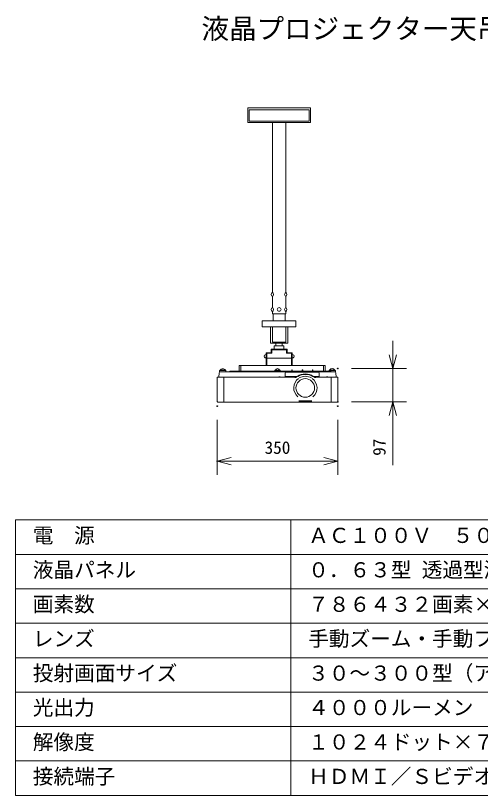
# Model space of a CAD drawing. Units: millimetres, scale not verified. Extents: x -63 to 62, y -57 to 57.
# Drawn here: x -62.5 to 5, y -56.5 to 56.7 of the extents above; entities that cross this region are included whole.
import ezdxf
from ezdxf.enums import TextEntityAlignment as Align

# ---------------------------------------------------------------- set-up
doc = ezdxf.new("R2010")
doc.units = ezdxf.units.MM
doc.header["$LTSCALE"] = 0.125
doc.header["$PDMODE"] = 32
doc.header["$PDSIZE"] = 0.0625
for name, color, linetype, lineweight in [('0-0_0', 7, 'Continuous', 18), ('0-1_WAKU', 1, 'Continuous', 18), ('0-3_GAIKEI', 1, 'Continuous', 18), ('0-6_SUNPO', 7, 'Continuous', 9), ('0-7_S1', 1, 'Continuous', 18)]:
    doc.layers.add(name, color=color, linetype=linetype, lineweight=lineweight)
doc.layers.add('0-2_MOJI1', color=7, linetype='Continuous')
doc.layers.add('0-5_DEFPOINTS', color=7, linetype='Continuous')
doc.styles.add('ＭＳ ゴシック', font='')
doc.styles.get('ＭＳ ゴシック').set_extended_font_data('MS Gothic')

# ---------------------------------------------------------------- blocks, each defined once
blk = doc.blocks.new('_OPEN30')
at = {"layer": '0-0_0', "lineweight": 9}
blk.add_line((0, 0), (-1, 0), dxfattribs=at)
blk.add_lwpolyline([(-1, 0.26795), (0, 0), (-1, -0.26795)], dxfattribs=at)
blk = doc.blocks.new('D6')
at = {"layer": '0-5_DEFPOINTS'}
for p in [(-36.9082, 5.5712), (-19.4082, 5.5712), (-36.9082, -2.4288)]:
    blk.add_point(p, dxfattribs=at)
at = {"layer": '0-6_SUNPO'}
for p, q in [((-36.9082, 3.5712), (-36.9082, -4.4288)), ((-19.4082, 3.5712), (-19.4082, -4.4288)), ((-21.4082, -2.4288), (-34.9082, -2.4288))]:
    blk.add_line(p, q, dxfattribs=at)
at = {"layer": '0-6_SUNPO', "xscale": 2, "yscale": 2, "rotation": 180}
blk.add_blockref('_OPEN30', (-36.9082, -2.4288), dxfattribs=at)
at = {"layer": '0-6_SUNPO', "xscale": 2, "yscale": 2}
blk.add_blockref('_OPEN30', (-19.4082, -2.4288), dxfattribs=at)
at = {"layer": '0-6_SUNPO', "style": 'ＭＳ ゴシック'}
blk.add_text('350', height=1.833, dxfattribs=at).set_placement((-30.0332, -1.9288), align=Align.BOTTOM_LEFT)
blk = doc.blocks.new('D5')
at = {"layer": '0-5_DEFPOINTS'}
for p in [(-19.4086, 11.0236), (-19.4086, 6.1736), (-11.4086, 6.1736)]:
    blk.add_point(p, dxfattribs=at)
at = {"layer": '0-6_SUNPO'}
for p, q in [((-11.4086, 13.0236), (-11.4086, 15.0236)), ((-17.4086, 11.0236), (-9.4086, 11.0236)), ((-11.4086, 11.0236), (-11.4086, 6.1736)), ((-17.4086, 6.1736), (-9.4086, 6.1736)), ((-11.4086, 4.1736), (-11.4086, -2.993))]:
    blk.add_line(p, q, dxfattribs=at)
at = {"layer": '0-6_SUNPO', "xscale": 2, "yscale": 2}
for p, rotation in [((-11.4086, 11.0236), 270), ((-11.4086, 6.1736), 90)]:
    blk.add_blockref('_OPEN30', p, dxfattribs=dict(at, rotation=rotation))
at = {"layer": '0-6_SUNPO', "style": 'ＭＳ ゴシック'}
blk.add_text('97', height=1.833, rotation=90, dxfattribs=at).set_placement((-11.9086, -1.6597), align=Align.BOTTOM_LEFT)

msp = doc.modelspace()

# ---------------------------------------------------------------- linework, layer by layer
at = {"layer": '0-1_WAKU', "color": 4}
for p, q in [((-62.535, -16.5046), (62.465, -16.5046)), ((-62.535, -16.5046), (-62.535, -56.5046)), ((-22.535, -16.5046), (-22.535, -56.5046)), ((62.465, -56.5046), (-62.535, -56.5046))]:
    msp.add_line(p, q, dxfattribs=at)
at = {"layer": '0-1_WAKU'}
for p, q in [((-62.535, -21.5046), (62.465, -21.5046)), ((-62.535, -26.5046), (62.465, -26.5046)), ((-62.535, -31.5046), (62.465, -31.5046)), ((-62.535, -36.5046), (62.465, -36.5046)), ((-62.535, -41.5046), (62.465, -41.5046)), ((-62.535, -46.5046), (62.465, -46.5046)), ((-62.535, -51.5046), (62.465, -51.5046))]:
    msp.add_line(p, q, dxfattribs=at)
at = {"layer": '0-3_GAIKEI'}
for p, q in [((-22.4648, 6.9676), (-26.0329, 6.9676)), ((-32.9082, 5.0363), (-32.9082, 5.1703)), ((-32.9079, 5.0363), (-32.9079, 5.1703)), ((-32.9079, 5.0363), (-32.9067, 5.0306)), ((-32.8932, 5.2087), (-31.9932, 5.2087)), ((-32.8932, 5.1853), (-32.8932, 5.2087)), ((-31.9935, 5.0213), (-32.8929, 5.0213)), ((-32.8828, 5.2289), (-32.8182, 5.2708)), ((-32.8828, 5.2289), (-32.0035, 5.2289)), ((-32.8182, 5.2708), (-32.0682, 5.2708)), ((-32.7182, 5.0213), (-32.7182, 4.9963)), ((-32.6854, 5.0225), (-32.6824, 5.0213)), ((-32.201, 5.0225), (-32.204, 5.0213)), ((-32.1682, 5.0213), (-32.1682, 4.9963)), ((-32.0035, 5.2289), (-32.0682, 5.2708)), ((-31.9932, 5.1853), (-31.9932, 5.2087)), ((-31.9785, 5.1703), (-31.9785, 5.0363)), ((-25.4182, 5.0113), (-24.8432, 5.0113)), ((-25.4182, 4.9963), (-25.4182, 5.0113)), ((-25.4032, 4.9963), (-25.4032, 5.0113)), ((-24.9032, 4.9963), (-24.9032, 5.0113)), ((-24.8724, 5.0113), (-24.8613, 5.2226)), ((-24.125, 5.2226), (-24.8613, 5.2226)), ((-24.8432, 4.9963), (-24.8432, 5.0113)), ((-24.15, 5.2463), (-24.8364, 5.2463)), ((-24.4982, 5.4713), (-24.4882, 5.4713)), ((-24.1132, 4.9963), (-24.125, 5.2226)), ((-23.6546, 5.0345), (-23.6584, 4.981)), ((-23.6048, 5.081), (-17.5799, 5.081)), ((-23.4003, 5.0328), (-23.3999, 4.981)), ((-23.3943, 4.341), (-23.3987, 4.8508)), ((-18.4584, 4.981), (-23.3584, 4.981)), ((-23.3583, 5.0328), (-18.4578, 5.0328)), ((-23.3583, 5.0328), (-18.4578, 5.0328)), ((-23.3583, 5.0328), (-23.3583, 4.981)), ((-23.3583, 4.358), (-23.3583, 4.8508)), ((-22.4193, 5.081), (-22.4154, 5.306)), ((-22.4176, 5.181), (-22.3492, 5.181)), ((-22.4154, 5.306), (-22.3514, 5.306)), ((-22.3475, 5.081), (-22.3514, 5.306)), ((-20.9043, 5.081), (-20.9004, 5.306)), ((-20.9004, 5.306), (-20.8364, 5.306)), ((-20.8325, 5.081), (-20.8364, 5.306)), ((-19.4293, 5.081), (-19.4254, 5.306)), ((-19.4276, 5.181), (-19.3592, 5.181)), ((-19.4254, 5.306), (-19.3614, 5.306)), ((-19.3575, 5.081), (-19.3614, 5.306)), ((-18.4578, 4.981), (-18.4578, 5.0328)), ((-18.4578, 4.8508), (-18.4578, 4.358)), ((-18.4218, 4.341), (-18.4173, 4.8508)), ((-18.4162, 4.981), (-18.4157, 5.0328)), ((-18.4157, 5.0328), (-18.3058, 5.0328)), ((-18.3058, 5.0328), (-18.3022, 4.981)), ((-18.1621, 5.0345), (-18.1584, 4.981)), ((-18.1621, 5.0328), (-17.5816, 5.0328)), ((-18.1621, 5.0328), (-17.5816, 5.0328)), ((-17.4217, 5.0963), (-17.0082, 5.0963)), ((-17.42, 5.0481), (-17.0082, 5.0481)), ((-17.0082, 5.0363), (-17.0082, 5.1703)), ((-17.0079, 5.0363), (-17.0079, 5.1703)), ((-17.0079, 5.0363), (-17.0067, 5.0306)), ((-16.9932, 5.1853), (-16.9932, 5.2087)), ((-16.0932, 5.2087), (-16.9932, 5.2087)), ((-16.0935, 5.0213), (-16.9929, 5.0213)), ((-16.9828, 5.2289), (-16.9182, 5.2708)), ((-16.9182, 5.2708), (-16.1682, 5.2708)), ((-16.8932, 4.9963), (-16.8932, 5.0213)), ((-16.8182, 5.0213), (-16.8182, 4.9963)), ((-16.301, 5.0225), (-16.304, 5.0213)), ((-16.2682, 5.0213), (-16.2682, 4.9963)), ((-16.1035, 5.2289), (-16.1682, 5.2708)), ((-16.1357, 4.9926), (-16.1357, 4.9926)), ((-16.1319, 5.0213), (-16.1319, 4.9938)), ((-16.0932, 5.1853), (-16.0932, 5.2087)), ((-16.0785, 5.1703), (-16.0785, 5.0363)), ((-16.0782, 5.0363), (-16.0782, 5.1703)), ((-16.0155, 4.8565), (-16.0161, 4.8565)), ((-33.2582, 3.9313), (-33.2432, 3.9313)), ((-33.2582, 3.7375), (-33.2582, 3.9313)), ((-33.2582, 3.7375), (-33.2582, 3.9313)), ((-33.2582, 3.9313), (-33.2432, 3.9313)), ((-33.2582, 3.9313), (-33.2432, 3.9313)), ((-33.2582, 3.7375), (-33.2582, 3.9313)), ((-33.2582, 3.9163), (-33.2432, 3.9163)), ((-33.2582, 3.9163), (-33.2432, 3.9163)), ((-33.2582, 3.9163), (-33.2432, 3.9163)), ((-33.2582, 3.8313), (-33.2432, 3.8313)), ((-33.2582, 3.8057), (-33.2432, 3.8057)), ((-33.2582, 3.7419), (-33.2432, 3.7419)), ((-33.2582, 3.7375), (-33.2432, 3.7375)), ((-21.77, 4.246), (-33.1698, 4.2463)), ((-21.7548, 4.2463), (-33.1682, 4.2463)), ((-21.7548, 4.2463), (-33.1682, 4.2463)), ((-32.2952, 0.6946), (-32.2952, 4.1731)), ((-24.3182, 4.2613), (-24.1244, 4.2613)), ((-24.3182, 4.2613), (-24.3182, 4.2463)), ((-24.3032, 4.2613), (-24.3032, 4.2463)), ((-24.2182, 4.2613), (-24.2182, 4.2463)), ((-24.1926, 4.2613), (-24.1926, 4.2463)), ((-24.1288, 4.2613), (-24.1288, 4.2463)), ((-24.1244, 4.2613), (-24.1244, 4.2463)), ((-21.6187, 4.341), (-23.3943, 4.341)), ((-18.4218, 4.341), (-19.298, 4.341)), ((-18.4218, 4.341), (-19.298, 4.341)), ((-19.1468, 4.246), (-15.8334, 4.246)), ((-19.1316, 4.2463), (-15.8182, 4.2463)), ((-15.8182, 4.2463), (-19.1316, 4.2463)), ((-17.3932, 4.2613), (-17.3932, 4.2463)), ((-17.3932, 4.2613), (-17.1994, 4.2613)), ((-17.3782, 4.2613), (-17.3782, 4.2463)), ((-17.2932, 4.2613), (-17.2932, 4.2463)), ((-17.2676, 4.2613), (-17.2676, 4.2463)), ((-17.2038, 4.2613), (-17.2038, 4.2463)), ((-17.1994, 4.2613), (-17.1994, 4.2463)), ((-16.6912, 4.1731), (-16.6912, 0.6946)), ((-33.2682, 1.0109), (-33.2432, 1.0109)), ((-33.2682, 0.8533), (-33.2682, 1.0109)), ((-33.2682, 0.9959), (-33.2432, 0.9959)), ((-33.2682, 0.9646), (-33.2432, 0.9646)), ((-33.2682, 0.9496), (-33.2432, 0.9496)), ((-33.2682, 0.9146), (-33.2432, 0.9146)), ((-33.2682, 0.8996), (-33.2432, 0.8996)), ((-21.382, 0.7661), (-19.5044, 0.7661)), ((-21.3802, 0.7951), (-19.5049, 0.7952))]:
    msp.add_line(p, q, dxfattribs=at)
at = {"layer": '0-3_GAIKEI', "color": 7}
for p, q in [((-33.0182, 4.2463), (-32.9775, 4.8563)), ((-23.3847, 4.9963), (-32.8279, 4.9963)), ((-16.7363, 4.9963), (-31.4251, 4.9963)), ((-18.4584, 4.981), (-23.3584, 4.981)), ((-16.1585, 4.9963), (-18.4017, 4.9963)), ((-16.0089, 4.8563), (-15.9682, 4.2463)), ((-33.2432, 0.6963), (-33.2432, 4.1713)), ((-15.7432, 4.1713), (-15.7432, 0.6963)), ((-15.7432, 4.1713), (-15.7432, 0.6963)), ((-15.7282, 3.9313), (-15.7432, 3.9313)), ((-15.7282, 3.9313), (-15.7432, 3.9313)), ((-15.7282, 3.9313), (-15.7432, 3.9313)), ((-15.7282, 3.9163), (-15.7432, 3.9163)), ((-15.7282, 3.9163), (-15.7432, 3.9163)), ((-15.7282, 3.9163), (-15.7432, 3.9163)), ((-15.7282, 3.8313), (-15.7432, 3.8313)), ((-15.7282, 3.8313), (-15.7432, 3.8313)), ((-15.7282, 3.8313), (-15.7432, 3.8313)), ((-15.7282, 3.8057), (-15.7432, 3.8057)), ((-15.7282, 3.8057), (-15.7432, 3.8057)), ((-15.7282, 3.8057), (-15.7432, 3.8057)), ((-15.7282, 3.7419), (-15.7432, 3.7419)), ((-15.7282, 3.7375), (-15.7432, 3.7375)), ((-15.7282, 3.9313), (-15.7282, 3.7375)), ((-15.7282, 3.9313), (-15.7282, 3.7375)), ((-15.7282, 3.9313), (-15.7282, 3.7375)), ((-15.7282, 1.1374), (-15.7432, 1.1374)), ((-15.7282, 1.1374), (-15.7282, 0.9798)), ((-15.8182, 0.6213), (-33.1682, 0.6213)), ((-15.7282, 1.1225), (-15.7432, 1.1225)), ((-15.7282, 1.0916), (-15.7432, 1.0916)), ((-15.7282, 1.0767), (-15.7432, 1.0767)), ((-15.7282, 1.0417), (-15.7432, 1.0417)), ((-15.7282, 1.0266), (-15.7432, 1.0266)), ((-15.7432, 1.0262), (-15.7282, 1.0262)), ((-15.7282, 0.9949), (-15.7432, 0.9949)), ((-15.7282, 0.9798), (-15.7432, 0.9798))]:
    msp.add_line(p, q, dxfattribs=at)
at = {"layer": '0-3_GAIKEI'}
for points in [[(-32.9067, 5.0306), (-32.9035, 5.0257), (-32.8986, 5.0225), (-32.8929, 5.0213)], [(-31.9935, 5.1853), (-31.986, 5.1833), (-31.9805, 5.1778), (-31.9785, 5.1703)], [(-31.9785, 5.0363), (-31.9796, 5.0306), (-31.9829, 5.0257), (-31.9878, 5.0225), (-31.9935, 5.0213)], [(-17.0079, 5.1703), (-17.0059, 5.1778), (-17.0004, 5.1833), (-16.9929, 5.1853)], [(-17.0067, 5.0306), (-17.0035, 5.0257), (-16.9986, 5.0225), (-16.9929, 5.0213)], [(-16.0935, 5.1853), (-16.086, 5.1833), (-16.0805, 5.1778), (-16.0785, 5.1703)], [(-16.0785, 5.0363), (-16.0796, 5.0306), (-16.0829, 5.0257), (-16.0878, 5.0225), (-16.0935, 5.0213)]]:
    msp.add_lwpolyline(points, dxfattribs=at)
msp.add_circle((-20.4584, 2.666), 1.35, dxfattribs=at)
at = {"layer": '0-3_GAIKEI', "color": 7}
for centre, radius, start, end in [((-32.8279, 4.8463), 0.15, 90, 176.18592), ((-16.1585, 4.8463), 0.15, 3.81407, 90), ((-33.1682, 4.1713), 0.075, 90.00006, 180), ((-33.1682, 4.1713), 0.075, 90.00006, 180), ((-15.8182, 4.1713), 0.075, 0, 90), ((-15.8182, 4.1713), 0.075, 0, 90), ((-33.1682, 0.6963), 0.075, 180, 270), ((-15.8182, 0.6963), 0.075, 270.00006, 0)]:
    msp.add_arc(centre, radius, start, end, dxfattribs=at)
at = {"layer": '0-3_GAIKEI'}
for centre, radius, start, end in [((-32.8932, 5.1703), 0.015, 90, 180), ((-32.8682, 5.2087), 0.025, 125.8883, 180), ((-32.4432, 4.9971), 0.4643, 36.12593, 143.87407), ((-32.0182, 5.2087), 0.025, 0, 54.1117), ((-24.8364, 5.2213), 0.025, 90, 177), ((-24.4932, 5.1913), 0.28, 91.02303, 168.56429), ((-24.4932, 5.1913), 0.28, 11.43571, 88.97697), ((-24.15, 5.2213), 0.025, 3, 90), ((-23.6048, 5.031), 0.05, 90.00043, 176.00003), ((-20.4584, 2.651), 2.05, 55.52672, 124.47328), ((-20.4432, 2.6663), 1.975, 56.47908, 123.52092), ((-18.212, 5.031), 0.05, 4, 90), ((-16.9932, 5.0363), 0.015, 180, 270), ((-16.9682, 5.2087), 0.025, 125.8883, 180), ((-16.8782, 5.2673), 0.025, 146.24599, 171.70979), ((-16.5432, 5.0434), 0.4279, 33.75401, 146.24599), ((-16.2082, 5.2673), 0.025, 8.29021, 33.75401), ((-16.1182, 5.2087), 0.025, 0, 54.1117), ((-16.0932, 5.1703), 0.015, 0, 90), ((-16.0932, 5.0363), 0.015, 270, 0), ((-16.0903, 4.9511), 0.025, 56.94411, 93.31189), ((-20.4432, 2.6663), 1.69, 125.90962, 229.5391), ((-20.4432, 2.6663), 1.6993, 58.25783, 121.74217), ((-20.4432, 2.6663), 1.69, 310.52881, 54.09038), ((-19.1316, 4.6463), 0.4, 236.47908, 270)]:
    msp.add_arc(centre, radius, start, end, dxfattribs=at)
at = {"layer": '0-7_S1'}
for p, q in [((-28.8054, 41.2108), (-28.8054, 43.3377)), ((-19.6923, 43.3377), (-28.8054, 43.3377)), ((-28.5952, 43.0612), (-28.5952, 41.4209)), ((-28.5952, 43.0612), (-19.9025, 43.0612)), ((-19.9025, 43.0612), (-19.9025, 41.4209)), ((-19.6923, 41.2108), (-19.6923, 43.3377)), ((-28.8054, 41.2108), (-19.6923, 41.2108)), ((-28.5952, 41.4209), (-19.9025, 41.4209)), ((-25.2111, 16.5266), (-25.2111, 41.2218)), ((-23.2866, 16.5275), (-23.2866, 41.2218)), ((-25.2111, 14.3159), (-25.2111, 15.9801)), ((-23.2866, 14.3168), (-23.2866, 15.9793)), ((-25.2111, 13.418), (-25.2111, 13.7694)), ((-23.2866, 13.418), (-23.2866, 13.7686)), ((-25.2111, 13.418), (-23.2866, 13.418)), ((-25.105, 13.418), (-25.105, 12.4362)), ((-23.3927, 13.418), (-23.3927, 12.4362)), ((-26.7037, 12.4362), (-21.8451, 12.4362)), ((-26.7037, 11.5644), (-26.7037, 12.4362)), ((-26.7037, 11.5644), (-21.8451, 11.5644)), ((-25.5164, 9.1727), (-25.5164, 11.5644)), ((-25.2243, 9.3065), (-25.2243, 11.5644)), ((-23.2734, 9.3065), (-23.2734, 11.5644)), ((-22.9813, 9.1727), (-22.9813, 11.5644)), ((-21.8451, 11.5644), (-21.8451, 12.4362)), ((-25.5164, 9.1727), (-22.9813, 9.1727)), ((-25.2243, 9.3065), (-23.2734, 9.3065)), ((-24.7351, 8.7762), (-24.7351, 9.1727)), ((-23.8137, 8.7762), (-23.8137, 9.1727)), ((-25.4265, 8.2775), (-23.0712, 8.2775)), ((-25.4265, 7.7787), (-25.4265, 8.2775)), ((-25.3039, 7.7074), (-25.3039, 8.1909)), ((-25.3039, 8.1909), (-23.1938, 8.1909)), ((-23.1938, 7.7074), (-23.1938, 8.1909)), ((-23.0712, 7.7787), (-23.0712, 8.2775)), ((-26.1555, 7.7787), (-25.4265, 7.7787)), ((-26.1555, 5.9429), (-26.1555, 7.7787)), ((-26.0329, 5.9429), (-26.0329, 7.7787)), ((-26.0329, 7.7074), (-25.3039, 7.7074)), ((-22.4648, 7.7074), (-23.1938, 7.7074)), ((-22.4648, 5.9429), (-22.4648, 7.7787)), ((-30.0754, 5.9429), (-30.0754, 5.1099)), ((-17.5506, 5.9429), (-30.0754, 5.9429)), ((-29.8281, 5.9429), (-29.8281, 5.1099)), ((-17.7979, 5.9429), (-17.7979, 5.1099)), ((-17.5506, 5.9429), (-17.5506, 5.1099)), ((-31.4318, 5.1099), (-31.4318, 4.9963)), ((-17.7979, 5.1099), (-31.4318, 5.1099)), ((-16.747, 4.9963), (-31.4318, 4.9963)), ((-16.7319, 5.1099), (-17.5506, 5.1099)), ((-16.747, 5.1099), (-16.747, 4.9963)), ((-21.7534, 4.1731), (-21.9842, 4.1731)), ((-18.9021, 4.1731), (-19.142, 4.1731))]:
    msp.add_line(p, q, dxfattribs=at)
for points in [[(-23.5578, 8.2775), (-23.5578, 8.7762), (-24.9911, 8.7762), (-24.9911, 8.2775)], [(-22.3422, 5.9429), (-22.3422, 7.7787), (-23.0712, 7.7787)]]:
    msp.add_lwpolyline(points, dxfattribs=at)
msp.add_circle((-24.2495, 14.0644), 0.2698, dxfattribs=at)
for centre, start, end in [((-26.1789, 7.2752), 84.54252, 275.45748), ((-22.3188, 7.2752), 264.54252, 95.45748)]:
    msp.add_arc(centre, 0.2461, start, end, dxfattribs=at)
for centre in [(-25.2249, 16.2534), (-23.2828, 16.2534), (-25.2249, 14.0427), (-23.2828, 14.0427)]:
    msp.add_ellipse(centre, major_axis=(0, 0.2742), ratio=0.619048, dxfattribs=at)

# ---------------------------------------------------------------- block references
at = {"layer": '0-6_SUNPO'}
for name in ['D5', 'D6']:
    msp.add_blockref(name, (3.665, -5.5301), dxfattribs=at)

# ---------------------------------------------------------------- texts
at = {"layer": '0-2_MOJI1', "style": 'ＭＳ ゴシック'}
for s, height, p in [('液晶プロジェクター天吊り金具付', 2.933, (-35.535, 52.4954)), ('電\u3000源', 2.199, (-60.035, -20.5046)), ('ＡＣ１００Ｖ\u3000５０／６０Ｈｚ', 2.199, (-20.035, -20.5046)), ('液晶パネル', 2.199, (-60.035, -25.5046)), ('０．６３型 透過型液晶パネル ３原色方式', 2.199, (-20.035, -25.5046)), ('画素数', 2.199, (-60.035, -30.5046)), ('７８６４３２画素×３枚', 2.199, (-20.035, -30.5046)), ('レンズ', 2.199, (-60.035, -35.5046)), ('手動ズーム・手動フォーカスレンズ', 2.199, (-20.035, -35.5046)), ('投射画面サイズ', 2.199, (-60.035, -40.5046)), ('３０～３００型（アスペクト比４：３）', 2.199, (-20.035, -40.5046)), ('光出力', 2.199, (-60.035, -45.5046)), ('４０００ルーメン', 2.199, (-20.035, -45.5046)), ('解像度', 2.199, (-60.035, -50.5046)), ('１０２４ドット×７６８ドット', 2.199, (-20.035, -50.5046)), ('接続端子', 2.199, (-60.035, -55.5046)), ('ＨＤＭＩ／Ｓビデオ、ＲＧＢ、シリアル／ＬＡＮ', 2.199, (-20.035, -55.5046))]:
    msp.add_text(s, height=height, dxfattribs=at).set_placement(p, align=Align.BOTTOM_LEFT)

doc.saveas('drawing.dxf')
